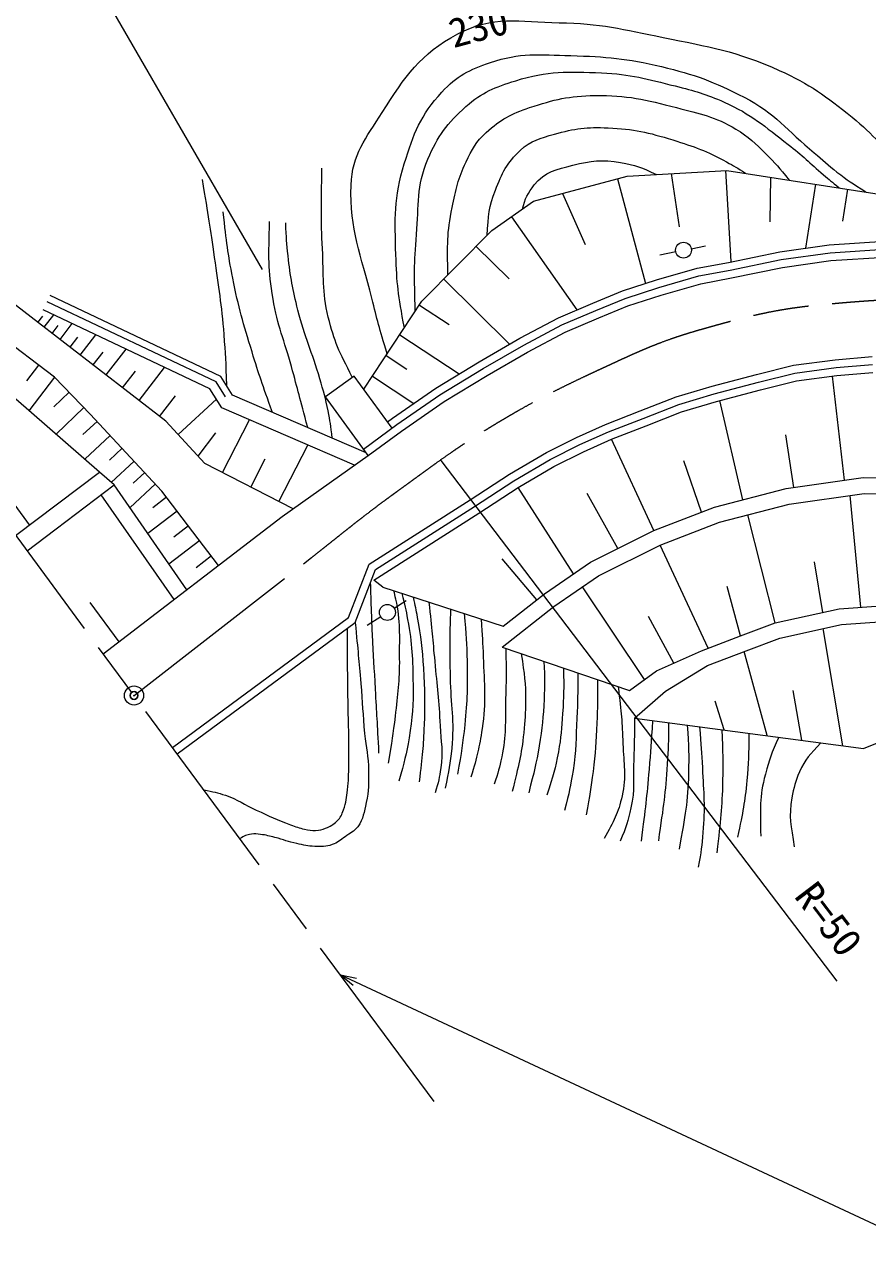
# Model space of a CAD drawing. Units: millimetres, scale not verified. Extents: x 40000 to 680000, y 20000 to 380000.
# Drawn here: x 87138 to 140130, y 262491 to 340342 of the extents above; entities that cross this region are included whole.
import ezdxf
from ezdxf.enums import TextEntityAlignment as Align

# ---------------------------------------------------------------- set-up
doc = ezdxf.new("R2010")
doc.units = ezdxf.units.MM
doc.header["$LTSCALE"] = 1000
doc.header["$PDMODE"] = 32
doc.header["$PDSIZE"] = 500
doc.linetypes.add('CHAIN', pattern=[18.5, 12, -1.5, 3.5, -1.5])
for name, color, linetype, lineweight in [('M-BGD', 7, 'Continuous', 13), ('M-BMK', 2, 'CHAIN', 13), ('M-BMK-SRVR', 3, 'Continuous', 13), ('M-STR-HTXT', 7, 'Continuous', 13)]:
    doc.layers.add(name, color=color, linetype=linetype, lineweight=lineweight)
doc.layers.add('M-OTRS', color=6, linetype='Continuous')
doc.styles.add('ＭＳ ゴシック', font='')
doc.styles.get('ＭＳ ゴシック').set_extended_font_data('MS Gothic')

msp = doc.modelspace()

# ---------------------------------------------------------------- linework, layer by layer
at = {"layer": 'M-BGD'}
for p, q in [((125025, 330817), (131301, 331180)), ((127801, 330978), (128295, 327633)), ((131208, 331175), (131540, 325445)), ((131301, 331180), (141557, 329587)), ((119143, 329236), (125025, 330817)), ((124415, 330653), (126187, 324062)), ((134045, 330754), (133993, 327935)), ((136880, 330314), (136255, 326291)), ((120960, 329724), (122390, 326514)), ((138891, 330001), (138579, 327990)), ((116526, 327394), (119143, 329236)), ((117755, 328259), (121874, 322406)), ((112122, 322948), (116526, 327394)), ((115539, 326398), (117603, 324354)), ((129062, 326252), (129952, 326424)), ((128083, 326048), (127090, 325854)), ((96018, 315403), (83587, 324999)), ((113495, 324334), (117623, 320247)), ((108459, 317409), (112122, 322948)), ((111965, 322710), (113831, 321476)), ((87969, 321617), (88269, 322005)), ((88365, 321311), (88964, 322088)), ((89358, 320544), (90125, 321538)), ((89008, 318170), (84901, 321295)), ((88861, 320928), (89245, 321424)), ((90628, 319564), (91609, 320834)), ((110731, 320844), (114462, 318376)), ((89993, 320054), (90483, 320689)), ((91441, 318937), (92068, 319749)), ((92253, 318309), (93507, 319934)), ((109870, 319543), (111171, 318683)), ((91837, 312203), (84464, 318610)), ((88012, 318928), (87257, 317936)), ((93292, 317507), (94094, 318546)), ((94331, 316705), (95935, 318783)), ((89003, 318173), (87396, 316062)), ((91262, 315843), (89008, 318170)), ((107849, 318243), (106045, 316925)), ((110242, 314967), (107849, 318243)), ((109010, 318243), (111611, 316523)), ((138693, 311692), (137949, 318240)), ((89927, 317221), (88974, 316298)), ((95624, 315707), (96622, 317000)), ((108733, 313245), (106045, 316925)), ((90851, 316268), (89105, 314577)), ((96786, 314568), (99191, 316778)), ((132305, 310458), (130868, 316705)), ((91688, 315387), (90799, 314558)), ((95769, 311009), (91262, 315843)), ((98465, 312742), (96018, 315403)), ((99572, 312174), (101273, 315486)), ((98047, 313197), (99155, 314676)), ((135505, 311230), (135011, 314542)), ((92516, 314498), (90914, 313005)), ((103126, 310348), (104952, 313903)), ((126701, 308520), (124042, 314264)), ((93263, 313697), (92462, 312950)), ((101349, 311261), (102262, 313038)), ((103328, 309403), (108733, 313245)), ((86560, 308201), (91837, 312203)), ((92752, 311391), (91837, 312203)), ((94010, 312896), (92569, 311553)), ((104016, 309891), (98465, 312742)), ((129700, 309679), (128589, 312918)), ((95352, 311456), (93746, 309958)), ((94681, 312176), (93961, 311505)), ((87447, 308874), (85798, 311119)), ((87285, 307245), (92752, 311391)), ((96544, 304193), (91942, 310777)), ((97327, 304794), (92752, 311391)), ((99330, 306332), (95769, 311009)), ((121663, 305806), (118165, 311228)), ((124441, 307390), (122507, 310846)), ((139731, 303696), (139064, 310735)), ((96064, 310622), (95191, 309956)), ((92076, 300761), (103328, 309403)), ((96729, 309748), (94873, 308334)), ((134345, 302707), (132612, 309504)), ((97436, 308819), (96508, 308112)), ((98143, 307891), (96204, 306414)), ((130132, 301122), (127106, 307604)), ((98882, 306921), (97912, 306183)), ((119338, 304168), (117176, 306733)), ((137340, 303372), (136820, 306547)), ((109663, 304954), (109089, 305404)), ((109663, 304954), (117239, 302515)), ((126123, 299150), (122221, 304976)), ((132162, 301897), (131326, 305009)), ((93073, 301527), (91250, 303995)), ((110373, 303636), (111139, 304120)), ((109535, 303091), (108679, 302550)), ((127965, 300184), (126366, 303106)), ((138587, 294986), (137367, 302353)), ((117159, 301179), (125167, 298456)), ((133834, 295618), (132398, 300917)), ((136017, 295328), (135466, 298451)), ((131122, 295979), (130561, 297778)), ((139886, 294814), (147070, 297709)), ((125492, 296728), (139886, 294814))]:
    msp.add_line(p, q, dxfattribs=at)
for points in [[(108438, 313649), (110550, 315192), (113257, 317053), (115971, 318711), (118520, 320189), (120920, 321462), (123063, 322365), (124909, 323127), (127024, 323806), (129542, 324536), (131499, 324903), (134708, 325568), (137788, 326003), (141245, 326224)], [(109947, 315371), (110261, 315600), (112985, 317473), (115715, 319141), (118278, 320626), (120705, 321914), (122871, 322826), (124737, 323597), (126878, 324284), (129426, 325023), (131402, 325394), (134622, 326061), (137737, 326501), (141235, 326724)], [(108733, 313245), (110839, 314784), (113529, 316634), (116227, 318282), (118763, 319752), (121134, 321010), (123256, 321903), (125081, 322657), (127171, 323328), (129658, 324049), (131595, 324413), (134794, 325075), (137839, 325505), (141256, 325723)], [(108607, 313419), (100210, 317032), (99478, 318211), (88732, 323304)], [(107884, 312641), (99527, 316238), (98784, 317433), (88304, 322401)], [(99767, 316936), (99181, 317878), (88549, 322918)], [(108799, 306405), (115150, 310446), (117637, 312077), (119947, 313434), (121848, 314379), (123657, 315187), (125854, 316043), (128115, 316932), (130377, 317610), (133172, 318337), (135491, 318917), (138119, 319272), (140438, 319461)], [(109089, 305404), (115692, 309606), (118165, 311228), (120424, 312555), (122274, 313475), (124042, 314264), (126218, 315112), (128442, 315986), (130647, 316647), (133419, 317368), (135680, 317933), (138226, 318278), (140489, 318461)], [(109207, 306072), (115421, 310026), (117901, 311653), (120186, 312994), (122061, 313927), (123850, 314726), (126036, 315578), (128279, 316459), (130512, 317129), (133295, 317853), (135585, 318425), (138173, 318775), (140464, 318961)], [(117239, 302515), (119824, 304550), (122727, 306533), (126701, 308520), (130524, 309998), (135031, 311161), (139877, 311864), (143288, 311827), (147286, 311609), (151502, 310955), (155137, 310010), (160134, 308047), (163769, 306085), (168621, 302741)], [(117159, 301179), (120416, 303743), (123235, 305669), (127106, 307604), (130830, 309044), (135228, 310179), (139944, 310863), (143255, 310828), (147182, 310614), (151299, 309975), (154827, 309057), (159712, 307139), (163246, 305231), (168788, 301411)], [(96424, 294877), (107507, 303051), (108799, 306405)], [(96720, 294475), (107921, 302735), (109207, 306072)], [(125167, 298456), (126879, 299700), (129706, 300960), (132162, 301897), (134345, 302707), (138373, 303601), (143895, 303986), (147869, 303534), (151574, 302746), (154506, 301850), (157365, 300880)], [(125492, 296728), (127431, 298424), (130088, 300035), (132514, 300961), (134629, 301746), (138517, 302609), (143873, 302982), (147708, 302546), (151324, 301777), (154199, 300898), (157027, 299939)]]:
    msp.add_lwpolyline(points, dxfattribs=at)
for centre in [(128571, 326160), (109948, 303372)]:
    msp.add_circle(centre, 500, dxfattribs=at)
for points, knots in [([(109930, 319633), (109430, 321282), (109314, 321758), (108972, 323134), (108290, 325876), (107572, 327424), (107663, 330248), (107726, 332194), (108589, 333181), (109626, 334828), (111050, 337091), (112016, 338494), (114369, 339762), (116576, 340952), (118242, 340516), (120748, 340471), (123329, 340425), (124762, 340063), (127291, 339544), (130196, 338948), (131894, 338696), (134596, 337472), (136533, 336595), (137522, 335866), (139176, 334528), (140570, 333401), (141151, 332544), (142502, 331366), (143652, 330363), (144059, 330037), (145529, 328896)], [0, 0, 0, 0, 1, 1, 1, 2, 2, 2, 3, 3, 3, 4, 4, 4, 5, 5, 5, 6, 6, 6, 7, 7, 7, 8, 8, 8, 9, 9, 9, 10, 10, 10, 10]), ([(111014, 321273), (110631, 323360), (110534, 324068), (110480, 325878), (110414, 328122), (110359, 329454), (111012, 331602), (111589, 333504), (112039, 334637), (113374, 336109), (114312, 337143), (115108, 337510), (116427, 337963), (118301, 338606), (119500, 338452), (121480, 338399), (123724, 338340), (125001, 338225), (127186, 337709), (129293, 337210), (130457, 336770), (132384, 335782), (134341, 334779), (135095, 333679), (136797, 332287), (137363, 331824), (137648, 331524), (138226, 331075), (138907, 330547), (139165, 330387), (140041, 329823)], [0, 0, 0, 0, 1, 1, 1, 2, 2, 2, 3, 3, 3, 4, 4, 4, 5, 5, 5, 6, 6, 6, 7, 7, 7, 8, 8, 8, 9, 9, 9, 10, 10, 10, 10]), ([(111698, 322307), (111640, 324573), (111621, 325266), (111780, 327152), (111938, 329014), (111768, 330162), (112497, 331883), (113120, 333353), (113701, 334132), (114892, 335195), (115918, 336111), (116705, 336407), (118018, 336818), (120040, 337452), (121303, 337400), (123421, 337315), (125256, 337241), (126267, 336933), (128049, 336491), (129278, 336187), (129970, 335988), (131127, 335473), (132851, 334706), (133661, 333958), (135161, 332812), (136068, 332119), (136502, 331641), (137374, 330906), (137756, 330584), (137877, 330481), (138354, 330085)], [0, 0, 0, 0, 1, 1, 1, 2, 2, 2, 3, 3, 3, 4, 4, 4, 5, 5, 5, 6, 6, 6, 7, 7, 7, 8, 8, 8, 9, 9, 9, 10, 10, 10, 10]), ([(113750, 324592), (113733, 326527), (113677, 327213), (114023, 328838), (114268, 329984), (114387, 330653), (114896, 331709), (115277, 332501), (115523, 332968), (116168, 333563), (117070, 334395), (117730, 334735), (118894, 335126), (120441, 335645), (121370, 335861), (123001, 335889), (125025, 335924), (126167, 335632), (128126, 335126), (129630, 334737), (130536, 334578), (131870, 333781), (132692, 333290), (133077, 332890), (133760, 332218), (134371, 331617), (134576, 331370), (135212, 330573)], [0, 0, 0, 0, 1, 1, 1, 2, 2, 2, 3, 3, 3, 4, 4, 4, 5, 5, 5, 6, 6, 6, 7, 7, 7, 8, 8, 8, 9, 9, 9, 9]), ([(116220, 327085), (116301, 328347), (116338, 328876), (116743, 329931), (117156, 331009), (117470, 331643), (118306, 332439), (118977, 333078), (119559, 333199), (120450, 333457), (121727, 333826), (122502, 333914), (123830, 333857), (125447, 333786), (126357, 333575), (127901, 333093), (129263, 332669), (130034, 332403), (131281, 331712), (131757, 331449), (131937, 331357), (132476, 330998)], [0, 0, 0, 0, 1, 1, 1, 2, 2, 2, 3, 3, 3, 4, 4, 4, 5, 5, 5, 6, 6, 6, 7, 7, 7, 7]), ([(118436, 328738), (118618, 329411), (118775, 329748), (119190, 330270), (119851, 331103), (120584, 331241), (121613, 331506), (122752, 331800), (123459, 331873), (124618, 331676), (125533, 331520), (125933, 331366), (126871, 330924)], [0, 0, 0, 0, 1, 1, 1, 2, 2, 2, 3, 3, 3, 4, 4, 4, 4]), ([(107741, 318164), (106911, 319784), (106607, 320401), (106230, 321947), (105831, 323581), (105952, 324557), (105866, 326236), (105764, 328221), (105787, 328903), (105830, 331325)], [0, 0, 0, 0, 1, 1, 1, 2, 2, 2, 3, 3, 3, 3]), ([(98295, 330610), (98687, 328245), (98791, 327624), (99059, 325703), (99322, 323812), (99512, 322755), (99658, 320851), (99754, 319603), (99780, 319178), (99826, 317651)], [0, 0, 0, 0, 1, 1, 1, 2, 2, 2, 3, 3, 3, 3]), ([(102720, 315952), (102066, 317758), (101891, 318262), (101433, 319766), (100889, 321554), (100579, 322560), (100222, 324395), (99906, 326013), (99835, 326599), (99628, 328574)], [0, 0, 0, 0, 1, 1, 1, 2, 2, 2, 3, 3, 3, 3]), ([(104937, 314998), (104445, 316865), (104320, 317337), (103917, 318834), (103469, 320496), (103037, 321388), (102754, 323086), (102440, 324964), (102478, 325734), (102536, 327957)], [0, 0, 0, 0, 1, 1, 1, 2, 2, 2, 3, 3, 3, 3]), ([(106480, 314334), (106382, 315147), (106349, 315383), (106219, 316047), (106062, 316846), (105927, 317284), (105702, 318066), (105211, 319770), (104755, 320672), (104321, 322391), (103989, 323706), (103845, 324459), (103703, 325808), (103618, 326615), (103592, 326902), (103557, 327880)], [0, 0, 0, 0, 1, 1, 1, 2, 2, 2, 3, 3, 3, 4, 4, 4, 5, 5, 5, 5]), ([(109420, 294516), (109315, 296476), (109289, 296967), (109201, 298538), (109127, 299882), (109069, 300634), (109008, 301979), (108973, 302727), (108960, 303146), (108935, 303893), (108917, 304426), (108912, 304594), (108893, 305257)], [0, 0, 0, 0, 1, 1, 1, 2, 2, 2, 3, 3, 3, 4, 4, 4, 4]), ([(110017, 293882), (110258, 295285), (110319, 295679), (110453, 296838), (110618, 298252), (110732, 299049), (110720, 300473), (110707, 301937), (110793, 302784), (110478, 304213), (110431, 304426), (110401, 304572), (110363, 304729)], [0, 0, 0, 0, 1, 1, 1, 2, 2, 2, 3, 3, 3, 4, 4, 4, 4]), ([(110857, 304569), (111060, 303810), (111099, 303574), (111221, 302929), (111518, 301355), (111535, 300444), (111560, 298842), (111581, 297528), (111526, 296783), (111310, 295486), (111129, 294405), (111027, 294008), (110663, 292756)], [0, 0, 0, 0, 1, 1, 1, 2, 2, 2, 3, 3, 3, 4, 4, 4, 4]), ([(111972, 292724), (112171, 294406), (112229, 294895), (112279, 296294), (112329, 297688), (112308, 298472), (112230, 299864), (112160, 301120), (112067, 301824), (111843, 303062), (111752, 303561), (111724, 303732), (111588, 304334)], [0, 0, 0, 0, 1, 1, 1, 2, 2, 2, 3, 3, 3, 4, 4, 4, 4]), ([(112560, 304021), (112745, 302208), (112792, 301745), (112925, 300284), (113069, 298707), (113190, 297827), (113264, 296245), (113313, 295209), (113462, 294615), (113310, 293589), (113217, 292965), (113166, 292713), (112946, 292014)], [0, 0, 0, 0, 1, 1, 1, 2, 2, 2, 3, 3, 3, 4, 4, 4, 4]), ([(113600, 292305), (113858, 293454), (113907, 293833), (114012, 294825), (114196, 296557), (113944, 297542), (113915, 299283), (113900, 300239), (113877, 300775), (113891, 301731), (113902, 302451), (113909, 302687), (113948, 303574)], [0, 0, 0, 0, 1, 1, 1, 2, 2, 2, 3, 3, 3, 4, 4, 4, 4]), ([(114771, 303309), (114904, 301890), (114929, 301478), (114957, 300301), (114994, 298739), (114972, 297857), (114812, 296303), (114686, 295085), (114620, 294654), (114352, 293201)], [0, 0, 0, 0, 1, 1, 1, 2, 2, 2, 3, 3, 3, 3]), ([(115836, 302966), (115929, 301826), (115941, 301506), (115975, 300568), (116039, 298808), (116165, 297802), (115902, 296061), (115719, 294851), (115614, 294380), (115200, 293008)], [0, 0, 0, 0, 1, 1, 1, 2, 2, 2, 3, 3, 3, 3]), ([(98401, 292202), (99034, 292090), (99242, 292035), (99764, 291867), (100565, 291608), (100937, 291277), (101703, 290930), (102534, 290553), (102995, 290327), (103851, 290009), (104192, 289882), (104386, 289817), (104740, 289734), (105006, 289672), (105162, 289639), (105434, 289654), (105687, 289667), (105831, 289702), (106065, 289799), (106365, 289923), (106537, 290013), (106775, 290235), (107015, 290459), (107077, 290656), (107195, 290962), (107374, 291424), (107366, 291716), (107438, 292206), (107527, 292812), (107506, 293160), (107518, 293773), (107552, 295470), (107488, 296421), (107470, 298118), (107456, 299458), (107435, 300209), (107435, 301549), (107434, 301872), (107434, 301975), (107436, 302377)], [0, 0, 0, 0, 1, 1, 1, 2, 2, 2, 3, 3, 3, 4, 4, 4, 5, 5, 5, 6, 6, 6, 7, 7, 7, 8, 8, 8, 9, 9, 9, 10, 10, 10, 11, 11, 11, 12, 12, 12, 13, 13, 13, 13]), ([(107921, 302735), (108103, 300876), (108151, 300399), (108275, 298900), (108376, 297669), (108400, 296977), (108511, 295748), (108593, 294837), (108764, 294335), (108765, 293421), (108766, 292634), (108792, 292177), (108612, 291410), (108468, 290798), (108456, 290395), (108079, 289892), (107842, 289576), (107611, 289488), (107287, 289262), (106983, 289049), (106831, 288882), (106479, 288761), (106072, 288621), (105812, 288630), (105381, 288648), (104934, 288667), (104688, 288733), (104250, 288826), (103705, 288941), (103418, 289078), (102877, 289213), (102527, 289301), (102331, 289363), (101972, 289407), (101747, 289435), (101616, 289451), (101391, 289423), (101088, 289385), (100961, 289303), (100661, 289142)], [0, 0, 0, 0, 1, 1, 1, 2, 2, 2, 3, 3, 3, 4, 4, 4, 5, 5, 5, 6, 6, 6, 7, 7, 7, 8, 8, 8, 9, 9, 9, 10, 10, 10, 11, 11, 11, 12, 12, 12, 13, 13, 13, 13]), ([(117393, 301099), (117420, 299554), (117424, 299127), (117383, 297865), (117338, 296461), (117444, 295649), (117141, 294278), (116990, 293597), (116930, 293329), (116656, 292558)], [0, 0, 0, 0, 1, 1, 1, 2, 2, 2, 3, 3, 3, 3]), ([(118368, 300768), (118563, 299403), (118650, 298974), (118643, 297816), (118639, 297029), (118600, 296588), (118522, 295805), (118376, 294336), (118209, 293816), (117795, 292098)], [0, 0, 0, 0, 1, 1, 1, 2, 2, 2, 3, 3, 3, 3]), ([(119797, 300282), (119841, 299167), (119845, 298837), (119806, 297913), (119758, 296762), (119676, 296118), (119491, 294981), (119302, 293814), (119194, 293406), (118837, 292025)], [0, 0, 0, 0, 1, 1, 1, 2, 2, 2, 3, 3, 3, 3]), ([(121030, 299862), (121040, 298512), (121048, 298126), (120969, 297016), (120902, 296067), (120870, 295531), (120703, 294593), (120510, 293513), (120375, 293124), (119976, 291879)], [0, 0, 0, 0, 1, 1, 1, 2, 2, 2, 3, 3, 3, 3]), ([(121930, 299557), (121921, 298198), (121915, 297831), (121866, 296726), (121808, 295436), (121822, 294706), (121624, 293430), (121469, 292436), (121390, 292077), (121091, 290910)], [0, 0, 0, 0, 1, 1, 1, 2, 2, 2, 3, 3, 3, 3]), ([(123163, 299137), (123173, 297835), (123172, 297475), (123126, 296411), (123074, 295215), (123030, 294545), (122884, 293358), (122752, 292292), (122688, 291928), (122447, 290644)], [0, 0, 0, 0, 1, 1, 1, 2, 2, 2, 3, 3, 3, 3]), ([(124464, 298695), (124658, 297004), (124719, 296513), (124762, 295108), (124800, 293831), (125000, 293082), (124713, 291837), (124457, 290725), (124208, 290251), (123574, 289147)], [0, 0, 0, 0, 1, 1, 1, 2, 2, 2, 3, 3, 3, 3]), ([(125492, 296728), (125482, 295468), (125477, 295135), (125440, 294115), (125398, 292931), (125523, 292244), (125270, 291086), (125086, 290241), (124974, 289902), (124592, 288978)], [0, 0, 0, 0, 1, 1, 1, 2, 2, 2, 3, 3, 3, 3]), ([(126621, 296578), (126540, 295089), (126511, 294691), (126409, 293485), (126260, 291719), (126176, 291141), (125900, 288978)], [0, 0, 0, 0, 1, 1, 1, 2, 2, 2, 2]), ([(127637, 296443), (127627, 295197), (127607, 294846), (127548, 293824), (127439, 291931), (127315, 291286), (126991, 289002)], [0, 0, 0, 0, 1, 1, 1, 2, 2, 2, 2]), ([(128807, 296287), (128910, 294883), (128913, 294447), (128887, 293267), (128845, 291379), (128681, 290690), (128305, 288469)], [0, 0, 0, 0, 1, 1, 1, 2, 2, 2, 2]), ([(129576, 296185), (129688, 294948), (129709, 294607), (129759, 293594), (129838, 292006), (129940, 291106), (129796, 289523), (129717, 288667), (129686, 288353), (129505, 287342)], [0, 0, 0, 0, 1, 1, 1, 2, 2, 2, 3, 3, 3, 3]), ([(130979, 295998), (131050, 294484), (131055, 294046), (131031, 292794), (130998, 291014), (130906, 290394), (130668, 288251)], [0, 0, 0, 0, 1, 1, 1, 2, 2, 2, 2]), ([(132686, 295771), (132679, 294371), (132666, 293953), (132558, 292794), (132427, 291391), (132313, 290894), (131976, 289232)], [0, 0, 0, 0, 1, 1, 1, 2, 2, 2, 2]), ([(134567, 295521), (134098, 294512), (133967, 294129), (133721, 293194), (133334, 291721), (133409, 291057), (133430, 289305)], [0, 0, 0, 0, 1, 1, 1, 2, 2, 2, 2]), ([(137217, 295169), (136537, 294436), (136227, 294151), (135866, 293339), (135595, 292732), (135514, 292358), (135393, 291704), (135173, 290516), (135333, 289968), (135538, 288614)], [0, 0, 0, 0, 1, 1, 1, 2, 2, 2, 3, 3, 3, 3])]:
    msp.add_open_spline(points, degree=3, knots=knots, dxfattribs=at)
at = {"layer": 'M-BMK'}
for p, q in [((112882, 272603), (73489, 325915)), ((94010, 298144), (105177, 306821))]:
    msp.add_line(p, q, dxfattribs=at)
msp.add_open_spline([(105177, 306821), (108049, 309102), (108814, 309731), (111235, 311477), (113014, 312760), (113991, 313512), (115851, 314675), (119197, 316767), (121219, 317707), (124804, 319355), (126869, 320304), (128080, 320737), (130269, 321348), (133055, 322126), (134657, 322503), (137538, 322765), (142206, 323191), (144875, 323266), (149538, 322794), (154109, 322332), (156611, 321457), (160951, 319950), (165686, 318306), (168232, 316886), (172296, 313953), (172345, 313918), (172392, 313884), (172438, 313851)], degree=3, knots=[0, 0, 0, 0, 1, 1, 1, 2, 2, 2, 3, 3, 3, 4, 4, 4, 5, 5, 5, 6, 6, 6, 7, 7, 7, 8, 8, 8, 9, 9, 9, 9], dxfattribs=at)
at = {"layer": 'M-BMK-SRVR'}
msp.add_circle((94010, 298144), 600, dxfattribs=at)
at = {"layer": 'M-OTRS'}
msp.add_point((94010, 298144), dxfattribs=at)
at = {"layer": 'M-STR-HTXT'}
for p, q in [((102092, 324940), (91355, 343541)), ((113304, 312922), (138219, 280174)), ((106999, 280565), (243367, 216830)), ((106999, 280565), (107799, 279915)), ((106999, 280565), (108011, 280368))]:
    msp.add_line(p, q, dxfattribs=at)

# ---------------------------------------------------------------- texts
at = {"layer": 'M-BGD', "style": 'ＭＳ ゴシック'}
msp.add_text('230', height=1833, rotation=15.041, dxfattribs=at).set_placement((115678, 340239), align=Align.MIDDLE_CENTER)
at = {"layer": 'M-STR-HTXT', "style": 'ＭＳ ゴシック'}
msp.add_text('R=50', height=1833, rotation=307.264, dxfattribs=at).set_placement((136550, 283194), align=Align.BOTTOM_CENTER)

doc.saveas('drawing.dxf')
